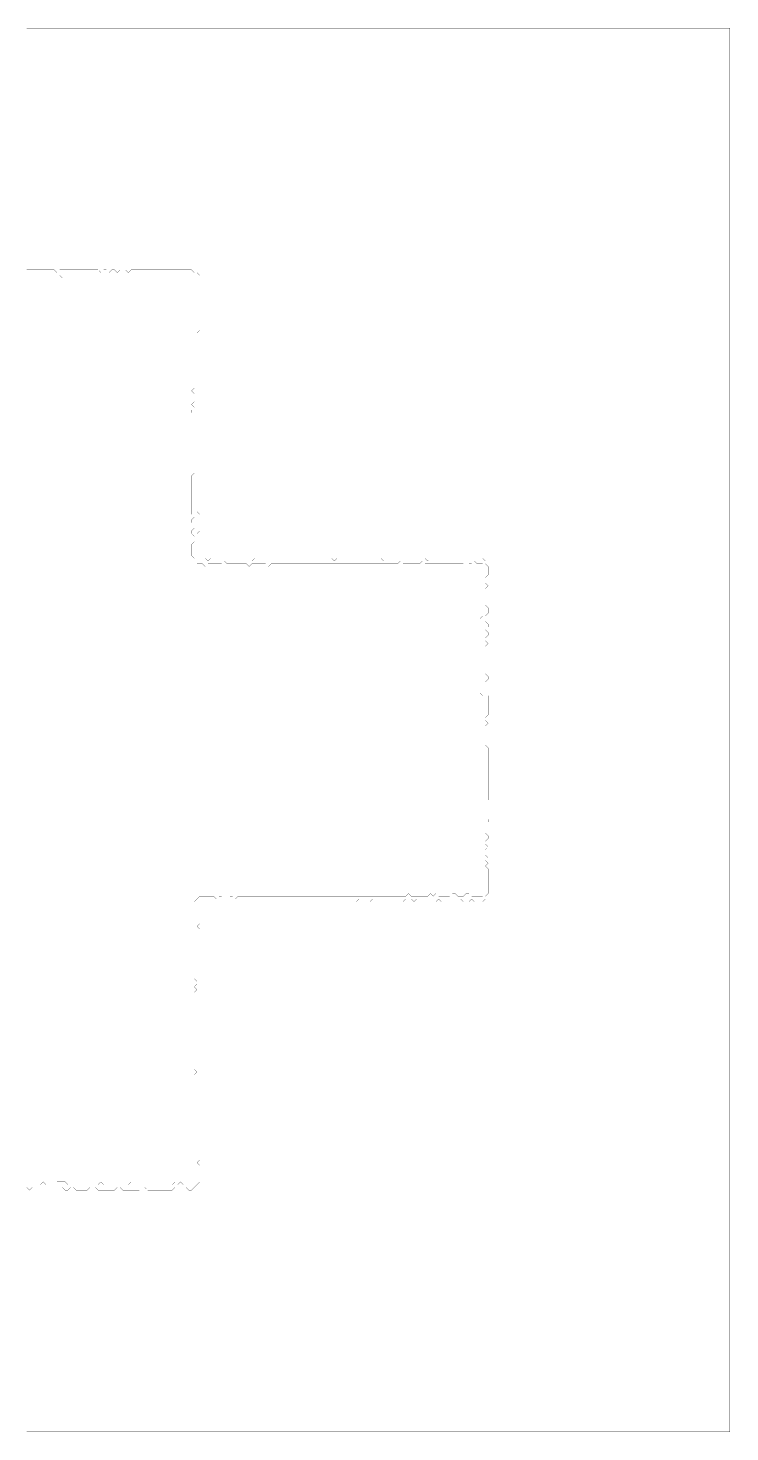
# Model space of a CAD drawing. Header units: metres. Extents: x 0 to 5113, y -5113 to 0.
# Drawn here: x 2556 to 5113, y -5113 to 0 of the extents above; entities that cross this region are included whole.
import ezdxf

# ---------------------------------------------------------------- set-up
doc = ezdxf.new("R2010")
doc.units = ezdxf.units.M
doc.layers.add('conductor', color=1, linetype='Continuous')
doc.layers.add('substrate', color=5, linetype='Continuous')

msp = doc.modelspace()

# ---------------------------------------------------------------- linework, layer by layer
at = {"layer": 'conductor', "const_width": 0.5}
msp.add_lwpolyline([(2551.5, -4212.5), (2561.5, -4212.5), (2571.5, -4212.5), (2581.5, -4212.5), (2591.5, -4212.5), (2601.5, -4212.5), (2611.5, -4202.5), (2621.5, -4212.5), (2631.5, -4212.5), (2641.5, -4212.5), (2651.6, -4212.5), (2661.6, -4202.5), (2671.6, -4202.5), (2681.6, -4202.5), (2691.6, -4202.5), (2701.6, -4212.5), (2711.6, -4212.5), (2721.6, -4212.5), (2731.6, -4212.5), (2741.6, -4212.5), (2751.6, -4212.5), (2761.6, -4212.5), (2771.6, -4212.5), (2781.6, -4212.5), (2791.6, -4212.5), (2801.6, -4212.5), (2811.6, -4212.5), (2821.7, -4202.5), (2831.7, -4212.5), (2841.7, -4212.5), (2851.7, -4212.5), (2861.7, -4212.5), (2871.7, -4212.5), (2881.7, -4212.5), (2891.7, -4212.5), (2901.7, -4212.5), (2911.7, -4212.5), (2921.7, -4212.5), (2931.7, -4202.5), (2941.7, -4212.5), (2951.7, -4212.5), (2961.7, -4212.5), (2971.7, -4212.5), (2981.7, -4212.5), (2991.8, -4212.5), (3001.8, -4212.5), (3011.8, -4212.5), (3021.8, -4212.5), (3031.8, -4212.5), (3041.8, -4212.5), (3051.8, -4212.5), (3061.8, -4212.5), (3071.8, -4212.5), (3081.8, -4212.5), (3091.8, -4202.5), (3101.8, -4212.5), (3111.8, -4202.5), (3121.8, -4212.5), (3131.8, -4212.5), (3141.8, -4212.5), (3151.8, -4212.5), (3161.9, -4202.5), (3161.9, -4192.5), (3161.9, -4182.4), (3161.9, -4172.4), (3161.9, -4162.4), (3161.9, -4152.4), (3161.9, -4142.4), (3161.9, -4132.4), (3161.9, -4122.4), (3161.9, -4112.4), (3161.9, -4102.4), (3161.9, -4092.4), (3161.9, -4082.4), (3161.9, -4072.4), (3161.9, -4062.4), (3161.9, -4052.4), (3161.9, -4042.4), (3161.9, -4032.4), (3161.9, -4022.4), (3161.9, -4012.3), (3161.9, -4002.3), (3161.9, -3992.3), (3161.9, -3982.3), (3161.9, -3972.3), (3161.9, -3962.3), (3161.9, -3952.3), (3161.9, -3942.3), (3161.9, -3932.3), (3161.9, -3922.3), (3161.9, -3912.3), (3161.9, -3902.3), (3161.9, -3892.3), (3161.9, -3882.3), (3161.9, -3872.3), (3161.9, -3862.3), (3161.9, -3852.3), (3161.9, -3842.2), (3161.9, -3832.2), (3161.9, -3822.2), (3161.9, -3812.2), (3171.9, -3802.2), (3161.9, -3792.2), (3161.9, -3782.2), (3161.9, -3772.2), (3161.9, -3762.2), (3161.9, -3752.2), (3161.9, -3742.2), (3161.9, -3732.2), (3161.9, -3722.2), (3161.9, -3712.2), (3161.9, -3702.2), (3161.9, -3692.2), (3161.9, -3682.2), (3161.9, -3672.2), (3161.9, -3662.1), (3161.9, -3652.1), (3161.9, -3642.1), (3161.9, -3632.1), (3161.9, -3622.1), (3161.9, -3612.1), (3161.9, -3602.1), (3161.9, -3592.1), (3161.9, -3582.1), (3161.9, -3572.1), (3161.9, -3562.1), (3161.9, -3552.1), (3161.9, -3542.1), (3161.9, -3532.1), (3161.9, -3522.1), (3161.9, -3512.1), (3171.9, -3502.1), (3161.9, -3492), (3171.9, -3482), (3171.9, -3472), (3161.9, -3462), (3161.9, -3452), (3161.9, -3442), (3161.9, -3432), (3161.9, -3422), (3161.9, -3412), (3161.9, -3402), (3161.9, -3392), (3161.9, -3382), (3161.9, -3372), (3161.9, -3362), (3161.9, -3352), (3161.9, -3342), (3161.9, -3332), (3161.9, -3321.9), (3161.9, -3311.9), (3161.9, -3301.9), (3161.9, -3291.9), (3161.9, -3281.9), (3161.9, -3271.9), (3161.9, -3261.9), (3161.9, -3251.9), (3161.9, -3241.9), (3161.9, -3231.9), (3161.9, -3221.9), (3161.9, -3211.9), (3161.9, -3201.9), (3171.9, -3191.9), (3161.9, -3181.9), (3171.9, -3171.9), (3181.9, -3161.9), (3191.9, -3161.9), (3201.9, -3161.9), (3211.9, -3161.9), (3221.9, -3161.9), (3231.9, -3161.9), (3241.9, -3171.9), (3251.9, -3161.9), (3261.9, -3161.9), (3271.9, -3171.9), (3281.9, -3171.9), (3291.9, -3161.9), (3301.9, -3161.9), (3311.9, -3171.9), (3321.9, -3161.9), (3332, -3161.9), (3342, -3161.9), (3352, -3161.9), (3362, -3161.9), (3372, -3161.9), (3382, -3161.9), (3392, -3161.9), (3402, -3161.9), (3412, -3161.9), (3422, -3161.9), (3432, -3161.9), (3442, -3161.9), (3452, -3161.9), (3462, -3161.9), (3472, -3161.9), (3482, -3161.9), (3492, -3161.9), (3502.1, -3161.9), (3512.1, -3161.9), (3522.1, -3161.9), (3532.1, -3161.9), (3542.1, -3161.9), (3552.1, -3161.9), (3562.1, -3161.9), (3572.1, -3161.9), (3582.1, -3161.9), (3592.1, -3161.9), (3602.1, -3161.9), (3612.1, -3161.9), (3622.1, -3161.9), (3632.1, -3161.9), (3642.1, -3161.9), (3652.1, -3161.9), (3662.1, -3161.9), (3672.2, -3161.9), (3682.2, -3161.9), (3692.2, -3161.9), (3702.2, -3161.9), (3712.2, -3161.9), (3722.2, -3161.9), (3732.2, -3161.9), (3742.2, -3161.9), (3752.2, -3161.9), (3762.2, -3161.9), (3772.2, -3161.9), (3782.2, -3161.9), (3792.2, -3161.9), (3802.2, -3161.9), (3812.2, -3161.9), (3822.2, -3161.9), (3832.2, -3161.9), (3842.2, -3161.9), (3852.3, -3161.9), (3862.3, -3161.9), (3872.3, -3161.9), (3882.3, -3161.9), (3892.3, -3161.9), (3902.3, -3161.9), (3912.3, -3161.9), (3922.3, -3161.9), (3932.3, -3161.9), (3942.3, -3151.8), (3952.3, -3161.9), (3962.3, -3161.9), (3972.3, -3161.9), (3982.3, -3161.9), (3992.3, -3161.9), (4002.3, -3161.9), (4012.3, -3161.9), (4022.4, -3151.8), (4032.4, -3161.9), (4042.4, -3151.8), (4052.4, -3161.9), (4062.4, -3161.9), (4072.4, -3161.9), (4082.4, -3161.9), (4092.4, -3161.9), (4102.4, -3151.8), (4112.4, -3151.8), (4122.4, -3161.9), (4132.4, -3161.9), (4142.4, -3161.9), (4152.4, -3151.8), (4162.4, -3151.8), (4172.4, -3161.9), (4182.4, -3161.9), (4192.5, -3161.9), (4202.5, -3161.9), (4212.5, -3161.9), (4212.5, -3151.8), (4212.5, -3141.8), (4212.5, -3131.8), (4212.5, -3121.8), (4212.5, -3111.8), (4212.5, -3101.8), (4212.5, -3091.8), (4212.5, -3081.8), (4212.5, -3071.8), (4212.5, -3061.8), (4212.5, -3051.8), (4212.5, -3041.8), (4212.5, -3031.8), (4212.5, -3021.8), (4212.5, -3011.8), (4212.5, -3001.8), (4212.5, -2991.8), (4212.5, -2981.7), (4212.5, -2971.7), (4212.5, -2961.7), (4212.5, -2951.7), (4212.5, -2941.7), (4212.5, -2931.7), (4212.5, -2921.7), (4212.5, -2911.7), (4212.5, -2901.7), (4212.5, -2891.7), (4212.5, -2881.7), (4212.5, -2871.7), (4212.5, -2861.7), (4212.5, -2851.7), (4212.5, -2841.7), (4212.5, -2831.7), (4212.5, -2821.7), (4212.5, -2811.6), (4212.5, -2801.6), (4212.5, -2791.6), (4212.5, -2781.6), (4212.5, -2771.6), (4212.5, -2761.6), (4212.5, -2751.6), (4212.5, -2741.6), (4212.5, -2731.6), (4212.5, -2721.6), (4212.5, -2711.6), (4212.5, -2701.6), (4212.5, -2691.6), (4212.5, -2681.6), (4212.5, -2671.6), (4212.5, -2661.6), (4212.5, -2651.6), (4212.5, -2641.5), (4212.5, -2631.5), (4212.5, -2621.5), (4212.5, -2611.5), (4212.5, -2601.5), (4212.5, -2591.5), (4212.5, -2581.5), (4212.5, -2571.5), (4212.5, -2561.5), (4212.5, -2551.5), (4212.5, -2541.5), (4212.5, -2531.5), (4212.5, -2521.5), (4212.5, -2511.5), (4212.5, -2501.5), (4212.5, -2491.5), (4212.5, -2481.5), (4212.5, -2471.4), (4212.5, -2461.4), (4212.5, -2451.4), (4212.5, -2441.4), (4212.5, -2431.4), (4202.5, -2421.4), (4212.5, -2411.4), (4212.5, -2401.4), (4212.5, -2391.4), (4212.5, -2381.4), (4212.5, -2371.4), (4212.5, -2361.4), (4212.5, -2351.4), (4212.5, -2341.4), (4212.5, -2331.4), (4212.5, -2321.4), (4212.5, -2311.4), (4212.5, -2301.3), (4212.5, -2291.3), (4212.5, -2281.3), (4212.5, -2271.3), (4212.5, -2261.3), (4212.5, -2251.3), (4212.5, -2241.3), (4212.5, -2231.3), (4212.5, -2221.3), (4212.5, -2211.3), (4212.5, -2201.3), (4212.5, -2191.3), (4212.5, -2181.3), (4212.5, -2171.3), (4212.5, -2161.3), (4202.5, -2151.3), (4212.5, -2141.3), (4212.5, -2131.2), (4212.5, -2121.2), (4212.5, -2111.2), (4212.5, -2101.2), (4212.5, -2091.2), (4212.5, -2081.2), (4212.5, -2071.2), (4212.5, -2061.2), (4212.5, -2051.2), (4212.5, -2041.2), (4212.5, -2031.2), (4212.5, -2021.2), (4212.5, -2011.2), (4212.5, -2001.2), (4212.5, -1991.2), (4212.5, -1981.2), (4212.5, -1971.2), (4212.5, -1961.1), (4212.5, -1951.1), (4202.5, -1951.1), (4192.5, -1951.1), (4182.4, -1941.1), (4172.4, -1951.1), (4162.4, -1951.1), (4152.4, -1941.1), (4142.4, -1951.1), (4132.4, -1951.1), (4122.4, -1951.1), (4112.4, -1951.1), (4102.4, -1951.1), (4092.4, -1951.1), (4082.4, -1951.1), (4072.4, -1951.1), (4062.4, -1951.1), (4052.4, -1951.1), (4042.4, -1951.1), (4032.4, -1951.1), (4022.4, -1951.1), (4012.3, -1951.1), (4002.3, -1951.1), (3992.3, -1941.1), (3982.3, -1951.1), (3972.3, -1951.1), (3962.3, -1951.1), (3952.3, -1951.1), (3942.3, -1951.1), (3932.3, -1951.1), (3922.3, -1951.1), (3912.3, -1941.1), (3902.3, -1951.1), (3892.3, -1951.1), (3882.3, -1951.1), (3872.3, -1951.1), (3862.3, -1951.1), (3852.3, -1951.1), (3842.2, -1951.1), (3832.2, -1951.1), (3822.2, -1951.1), (3812.2, -1951.1), (3802.2, -1951.1), (3792.2, -1951.1), (3782.2, -1951.1), (3772.2, -1951.1), (3762.2, -1951.1), (3752.2, -1951.1), (3742.2, -1951.1), (3732.2, -1951.1), (3722.2, -1951.1), (3712.2, -1951.1), (3702.2, -1951.1), (3692.2, -1951.1), (3682.2, -1951.1), (3672.2, -1951.1), (3662.1, -1951.1), (3652.1, -1951.1), (3642.1, -1951.1), (3632.1, -1951.1), (3622.1, -1951.1), (3612.1, -1951.1), (3602.1, -1951.1), (3592.1, -1951.1), (3582.1, -1951.1), (3572.1, -1951.1), (3562.1, -1951.1), (3552.1, -1951.1), (3542.1, -1951.1), (3532.1, -1951.1), (3522.1, -1951.1), (3512.1, -1951.1), (3502.1, -1951.1), (3492, -1951.1), (3482, -1951.1), (3472, -1951.1), (3462, -1951.1), (3452, -1951.1), (3442, -1951.1), (3432, -1961.1), (3422, -1951.1), (3412, -1951.1), (3402, -1951.1), (3392, -1951.1), (3382, -1951.1), (3372, -1951.1), (3362, -1961.1), (3352, -1951.1), (3342, -1951.1), (3332, -1951.1), (3321.9, -1951.1), (3311.9, -1951.1), (3301.9, -1951.1), (3291.9, -1951.1), (3281.9, -1951.1), (3271.9, -1941.1), (3261.9, -1951.1), (3251.9, -1951.1), (3241.9, -1951.1), (3231.9, -1951.1), (3221.9, -1951.1), (3211.9, -1951.1), (3201.9, -1961.1), (3191.9, -1951.1), (3181.9, -1951.1), (3171.9, -1951.1), (3161.9, -1941.1), (3161.9, -1931.1), (3151.8, -1921.1), (3151.8, -1911.1), (3151.8, -1901.1), (3151.8, -1891.1), (3151.8, -1881.1), (3161.9, -1871.1), (3161.9, -1861.1), (3161.9, -1851.1), (3151.8, -1841.1), (3151.8, -1831.1), (3161.9, -1821.1), (3161.9, -1811.1), (3151.8, -1801.1), (3151.8, -1791), (3161.9, -1781), (3151.8, -1771), (3151.8, -1761), (3151.8, -1751), (3151.8, -1741), (3151.8, -1731), (3151.8, -1721), (3151.8, -1711), (3151.8, -1701), (3151.8, -1691), (3151.8, -1681), (3151.8, -1671), (3151.8, -1661), (3151.8, -1651), (3151.8, -1641), (3151.8, -1631), (3161.9, -1620.9), (3161.9, -1610.9), (3161.9, -1600.9), (3161.9, -1590.9), (3161.9, -1580.9), (3161.9, -1570.9), (3161.9, -1560.9), (3161.9, -1550.9), (3161.9, -1540.9), (3161.9, -1530.9), (3161.9, -1520.9), (3161.9, -1510.9), (3161.9, -1500.9), (3161.9, -1490.9), (3161.9, -1480.9), (3161.9, -1470.9), (3161.9, -1460.9), (3161.9, -1450.8), (3151.8, -1440.8), (3161.9, -1430.8), (3161.9, -1420.8), (3161.9, -1410.8), (3151.8, -1400.8), (3151.8, -1390.8), (3161.9, -1380.8), (3151.8, -1370.8), (3161.9, -1360.8), (3161.9, -1350.8), (3161.9, -1340.8), (3161.9, -1330.8), (3151.8, -1320.8), (3161.9, -1310.8), (3161.9, -1300.8), (3161.9, -1290.8), (3161.9, -1280.8), (3161.9, -1270.7), (3161.9, -1260.7), (3161.9, -1250.7), (3161.9, -1240.7), (3161.9, -1230.7), (3161.9, -1220.7), (3161.9, -1210.7), (3161.9, -1200.7), (3161.9, -1190.7), (3161.9, -1180.7), (3161.9, -1170.7), (3161.9, -1160.7), (3161.9, -1150.7), (3161.9, -1140.7), (3161.9, -1130.7), (3161.9, -1120.7), (3161.9, -1110.7), (3161.9, -1100.6), (3161.9, -1090.6), (3161.9, -1080.6), (3161.9, -1070.6), (3161.9, -1060.6), (3161.9, -1050.6), (3161.9, -1040.6), (3161.9, -1030.6), (3161.9, -1020.6), (3161.9, -1010.6), (3161.9, -1000.6), (3161.9, -990.6), (3161.9, -980.6), (3161.9, -970.6), (3161.9, -960.6), (3161.9, -950.6), (3161.9, -940.6), (3161.9, -930.5), (3161.9, -920.5), (3161.9, -910.5), (3161.9, -900.5), (3151.8, -900.5), (3141.8, -900.5), (3131.8, -900.5), (3121.8, -900.5), (3111.8, -900.5), (3101.8, -900.5), (3091.8, -900.5), (3081.8, -900.5), (3071.8, -900.5), (3061.8, -900.5), (3051.8, -900.5), (3041.8, -900.5), (3031.8, -900.5), (3021.8, -900.5), (3011.8, -900.5), (3001.8, -900.5), (2991.8, -900.5), (2981.7, -900.5), (2971.7, -900.5), (2961.7, -900.5), (2951.7, -900.5), (2941.7, -900.5), (2931.7, -900.5), (2921.7, -900.5), (2911.7, -900.5), (2901.7, -900.5), (2891.7, -900.5), (2881.7, -900.5), (2871.7, -900.5), (2861.7, -900.5), (2851.7, -900.5), (2841.7, -900.5), (2831.7, -900.5), (2821.7, -900.5), (2811.6, -900.5), (2801.6, -900.5), (2791.6, -900.5), (2781.6, -900.5), (2771.6, -900.5), (2761.6, -900.5), (2751.6, -900.5), (2741.6, -900.5), (2731.6, -900.5), (2721.6, -900.5), (2711.6, -900.5), (2701.6, -900.5), (2691.6, -900.5), (2681.6, -910.5), (2671.6, -900.5), (2661.6, -900.5), (2651.6, -900.5), (2641.5, -900.5), (2631.5, -900.5), (2621.5, -900.5), (2611.5, -900.5), (2601.5, -900.5), (2591.5, -900.5), (2581.5, -900.5), (2571.5, -900.5), (2561.5, -900.5), (2551.5, -900.5)], dxfattribs=at)
at = {"layer": 'substrate', "const_width": 0.5}
for points in [[(2551.5, -5113), (2561.5, -5113), (2571.5, -5113), (2581.5, -5113), (2591.5, -5113), (2601.5, -5113), (2611.5, -5113), (2621.5, -5113), (2631.5, -5113), (2641.5, -5113), (2651.6, -5113), (2661.6, -5113), (2671.6, -5113), (2681.6, -5113), (2691.6, -5113), (2701.6, -5113), (2711.6, -5113), (2721.6, -5113), (2731.6, -5113), (2741.6, -5113), (2751.6, -5113), (2761.6, -5113), (2771.6, -5113), (2781.6, -5113), (2791.6, -5113), (2801.6, -5113), (2811.6, -5113), (2821.7, -5113), (2831.7, -5113), (2841.7, -5113), (2851.7, -5113), (2861.7, -5113), (2871.7, -5113), (2881.7, -5113), (2891.7, -5113), (2901.7, -5113), (2911.7, -5113), (2921.7, -5113), (2931.7, -5113), (2941.7, -5113), (2951.7, -5113), (2961.7, -5113), (2971.7, -5113), (2981.7, -5113), (2991.8, -5113), (3001.8, -5113), (3011.8, -5113), (3021.8, -5113), (3031.8, -5113), (3041.8, -5113), (3051.8, -5113), (3061.8, -5113), (3071.8, -5113), (3081.8, -5113), (3091.8, -5113), (3101.8, -5113), (3111.8, -5113), (3121.8, -5113), (3131.8, -5113), (3141.8, -5113), (3151.8, -5113), (3161.9, -5113), (3171.9, -5113), (3181.9, -5113), (3191.9, -5113), (3201.9, -5113), (3211.9, -5113), (3221.9, -5113), (3231.9, -5113), (3241.9, -5113), (3251.9, -5113), (3261.9, -5113), (3271.9, -5113), (3281.9, -5113), (3291.9, -5113), (3301.9, -5113), (3311.9, -5113), (3321.9, -5113), (3332, -5113), (3342, -5113), (3352, -5113), (3362, -5113), (3372, -5113), (3382, -5113), (3392, -5113), (3402, -5113), (3412, -5113), (3422, -5113), (3432, -5113), (3442, -5113), (3452, -5113), (3462, -5113), (3472, -5113), (3482, -5113), (3492, -5113), (3502.1, -5113), (3512.1, -5113), (3522.1, -5113), (3532.1, -5113), (3542.1, -5113), (3552.1, -5113), (3562.1, -5113), (3572.1, -5113), (3582.1, -5113), (3592.1, -5113), (3602.1, -5113), (3612.1, -5113), (3622.1, -5113), (3632.1, -5113), (3642.1, -5113), (3652.1, -5113), (3662.1, -5113), (3672.2, -5113), (3682.2, -5113), (3692.2, -5113), (3702.2, -5113), (3712.2, -5113), (3722.2, -5113), (3732.2, -5113), (3742.2, -5113), (3752.2, -5113), (3762.2, -5113), (3772.2, -5113), (3782.2, -5113), (3792.2, -5113), (3802.2, -5113), (3812.2, -5113), (3822.2, -5113), (3832.2, -5113), (3842.2, -5113), (3852.3, -5113), (3862.3, -5113), (3872.3, -5113), (3882.3, -5113), (3892.3, -5113), (3902.3, -5113), (3912.3, -5113), (3922.3, -5113), (3932.3, -5113), (3942.3, -5113), (3952.3, -5113), (3962.3, -5113), (3972.3, -5113), (3982.3, -5113), (3992.3, -5113), (4002.3, -5113), (4012.3, -5113), (4022.4, -5113), (4032.4, -5113), (4042.4, -5113), (4052.4, -5113), (4062.4, -5113), (4072.4, -5113), (4082.4, -5113), (4092.4, -5113), (4102.4, -5113), (4112.4, -5113), (4122.4, -5113), (4132.4, -5113), (4142.4, -5113), (4152.4, -5113), (4162.4, -5113), (4172.4, -5113), (4182.4, -5113), (4192.5, -5113), (4202.5, -5113), (4212.5, -5113), (4222.5, -5113), (4232.5, -5113), (4242.5, -5113), (4252.5, -5113), (4262.5, -5113), (4272.5, -5113), (4282.5, -5113), (4292.5, -5113), (4302.5, -5113), (4312.5, -5113), (4322.5, -5113), (4332.5, -5113), (4342.5, -5113), (4352.5, -5113), (4362.6, -5113), (4372.6, -5113), (4382.6, -5113), (4392.6, -5113), (4402.6, -5113), (4412.6, -5113), (4422.6, -5113), (4432.6, -5113), (4442.6, -5113), (4452.6, -5113), (4462.6, -5113), (4472.6, -5113), (4482.6, -5113), (4492.6, -5113), (4502.6, -5113), (4512.6, -5113), (4522.6, -5113), (4532.7, -5113), (4542.7, -5113), (4552.7, -5113), (4562.7, -5113), (4572.7, -5113), (4582.7, -5113), (4592.7, -5113), (4602.7, -5113), (4612.7, -5113), (4622.7, -5113), (4632.7, -5113), (4642.7, -5113), (4652.7, -5113), (4662.7, -5113), (4672.7, -5113), (4682.7, -5113), (4692.7, -5113), (4702.8, -5113), (4712.8, -5113), (4722.8, -5113), (4732.8, -5113), (4742.8, -5113), (4752.8, -5113), (4762.8, -5113), (4772.8, -5113), (4782.8, -5113), (4792.8, -5113), (4802.8, -5113), (4812.8, -5113), (4822.8, -5113), (4832.8, -5113), (4842.8, -5113), (4852.8, -5113), (4862.8, -5113), (4872.9, -5113), (4882.9, -5113), (4892.9, -5113), (4902.9, -5113), (4912.9, -5113), (4922.9, -5113), (4932.9, -5113), (4942.9, -5113), (4952.9, -5113), (4962.9, -5113), (4972.9, -5113), (4982.9, -5113), (4992.9, -5113), (5002.9, -5113), (5012.9, -5113), (5022.9, -5113), (5032.9, -5113), (5043, -5113), (5053, -5113), (5063, -5113), (5073, -5113), (5083, -5113), (5093, -5113), (5103, -5113), (5113, -5113), (5113, -5103), (5113, -5093), (5113, -5083), (5113, -5073), (5113, -5063), (5113, -5053), (5113, -5043), (5113, -5032.9), (5113, -5022.9), (5113, -5012.9), (5113, -5002.9), (5113, -4992.9), (5113, -4982.9), (5113, -4972.9), (5113, -4962.9), (5113, -4952.9), (5113, -4942.9), (5113, -4932.9), (5113, -4922.9), (5113, -4912.9), (5113, -4902.9), (5113, -4892.9), (5113, -4882.9), (5113, -4872.9), (5113, -4862.8), (5113, -4852.8), (5113, -4842.8), (5113, -4832.8), (5113, -4822.8), (5113, -4812.8), (5113, -4802.8), (5113, -4792.8), (5113, -4782.8), (5113, -4772.8), (5113, -4762.8), (5113, -4752.8), (5113, -4742.8), (5113, -4732.8), (5113, -4722.8), (5113, -4712.8), (5113, -4702.8), (5113, -4692.7), (5113, -4682.7), (5113, -4672.7), (5113, -4662.7), (5113, -4652.7), (5113, -4642.7), (5113, -4632.7), (5113, -4622.7), (5113, -4612.7), (5113, -4602.7), (5113, -4592.7), (5113, -4582.7), (5113, -4572.7), (5113, -4562.7), (5113, -4552.7), (5113, -4542.7), (5113, -4532.7), (5113, -4522.6), (5113, -4512.6), (5113, -4502.6), (5113, -4492.6), (5113, -4482.6), (5113, -4472.6), (5113, -4462.6), (5113, -4452.6), (5113, -4442.6), (5113, -4432.6), (5113, -4422.6), (5113, -4412.6), (5113, -4402.6), (5113, -4392.6), (5113, -4382.6), (5113, -4372.6), (5113, -4362.6), (5113, -4352.5), (5113, -4342.5), (5113, -4332.5), (5113, -4322.5), (5113, -4312.5), (5113, -4302.5), (5113, -4292.5), (5113, -4282.5), (5113, -4272.5), (5113, -4262.5), (5113, -4252.5), (5113, -4242.5), (5113, -4232.5), (5113, -4222.5), (5113, -4212.5), (5113, -4202.5), (5113, -4192.5), (5113, -4182.4), (5113, -4172.4), (5113, -4162.4), (5113, -4152.4), (5113, -4142.4), (5113, -4132.4), (5113, -4122.4), (5113, -4112.4), (5113, -4102.4), (5113, -4092.4), (5113, -4082.4), (5113, -4072.4), (5113, -4062.4), (5113, -4052.4), (5113, -4042.4), (5113, -4032.4), (5113, -4022.4), (5113, -4012.3), (5113, -4002.3), (5113, -3992.3), (5113, -3982.3), (5113, -3972.3), (5113, -3962.3), (5113, -3952.3), (5113, -3942.3), (5113, -3932.3), (5113, -3922.3), (5113, -3912.3), (5113, -3902.3), (5113, -3892.3), (5113, -3882.3), (5113, -3872.3), (5113, -3862.3), (5113, -3852.3), (5113, -3842.2), (5113, -3832.2), (5113, -3822.2), (5113, -3812.2), (5113, -3802.2), (5113, -3792.2), (5113, -3782.2), (5113, -3772.2), (5113, -3762.2), (5113, -3752.2), (5113, -3742.2), (5113, -3732.2), (5113, -3722.2), (5113, -3712.2), (5113, -3702.2), (5113, -3692.2), (5113, -3682.2), (5113, -3672.2), (5113, -3662.1), (5113, -3652.1), (5113, -3642.1), (5113, -3632.1), (5113, -3622.1), (5113, -3612.1), (5113, -3602.1), (5113, -3592.1), (5113, -3582.1), (5113, -3572.1), (5113, -3562.1), (5113, -3552.1), (5113, -3542.1), (5113, -3532.1), (5113, -3522.1), (5113, -3512.1), (5113, -3502.1), (5113, -3492), (5113, -3482), (5113, -3472), (5113, -3462), (5113, -3452), (5113, -3442), (5113, -3432), (5113, -3422), (5113, -3412), (5113, -3402), (5113, -3392), (5113, -3382), (5113, -3372), (5113, -3362), (5113, -3352), (5113, -3342), (5113, -3332), (5113, -3321.9), (5113, -3311.9), (5113, -3301.9), (5113, -3291.9), (5113, -3281.9), (5113, -3271.9), (5113, -3261.9), (5113, -3251.9), (5113, -3241.9), (5113, -3231.9), (5113, -3221.9), (5113, -3211.9), (5113, -3201.9), (5113, -3191.9), (5113, -3181.9), (5113, -3171.9), (5113, -3161.9), (5113, -3151.8), (5113, -3141.8), (5113, -3131.8), (5113, -3121.8), (5113, -3111.8), (5113, -3101.8), (5113, -3091.8), (5113, -3081.8), (5113, -3071.8), (5113, -3061.8), (5113, -3051.8), (5113, -3041.8), (5113, -3031.8), (5113, -3021.8), (5113, -3011.8), (5113, -3001.8), (5113, -2991.8), (5113, -2981.7), (5113, -2971.7), (5113, -2961.7), (5113, -2951.7), (5113, -2941.7), (5113, -2931.7), (5113, -2921.7), (5113, -2911.7), (5113, -2901.7), (5113, -2891.7), (5113, -2881.7), (5113, -2871.7), (5113, -2861.7), (5113, -2851.7), (5113, -2841.7), (5113, -2831.7), (5113, -2821.7), (5113, -2811.6), (5113, -2801.6), (5113, -2791.6), (5113, -2781.6), (5113, -2771.6), (5113, -2761.6), (5113, -2751.6), (5113, -2741.6), (5113, -2731.6), (5113, -2721.6), (5113, -2711.6), (5113, -2701.6), (5113, -2691.6), (5113, -2681.6), (5113, -2671.6), (5113, -2661.6), (5113, -2651.6), (5113, -2641.5), (5113, -2631.5), (5113, -2621.5), (5113, -2611.5), (5113, -2601.5), (5113, -2591.5), (5113, -2581.5), (5113, -2571.5), (5113, -2561.5), (5113, -2551.5), (5113, -2541.5), (5113, -2531.5), (5113, -2521.5), (5113, -2511.5), (5113, -2501.5), (5113, -2491.5), (5113, -2481.5), (5113, -2471.4), (5113, -2461.4), (5113, -2451.4), (5113, -2441.4), (5113, -2431.4), (5113, -2421.4), (5113, -2411.4), (5113, -2401.4), (5113, -2391.4), (5113, -2381.4), (5113, -2371.4), (5113, -2361.4), (5113, -2351.4), (5113, -2341.4), (5113, -2331.4), (5113, -2321.4), (5113, -2311.4), (5113, -2301.3), (5113, -2291.3), (5113, -2281.3), (5113, -2271.3), (5113, -2261.3), (5113, -2251.3), (5113, -2241.3), (5113, -2231.3), (5113, -2221.3), (5113, -2211.3), (5113, -2201.3), (5113, -2191.3), (5113, -2181.3), (5113, -2171.3), (5113, -2161.3), (5113, -2151.3), (5113, -2141.3), (5113, -2131.2), (5113, -2121.2), (5113, -2111.2), (5113, -2101.2), (5113, -2091.2), (5113, -2081.2), (5113, -2071.2), (5113, -2061.2), (5113, -2051.2), (5113, -2041.2), (5113, -2031.2), (5113, -2021.2), (5113, -2011.2), (5113, -2001.2), (5113, -1991.2), (5113, -1981.2), (5113, -1971.2), (5113, -1961.1), (5113, -1951.1), (5113, -1941.1), (5113, -1931.1), (5113, -1921.1), (5113, -1911.1), (5113, -1901.1), (5113, -1891.1), (5113, -1881.1), (5113, -1871.1), (5113, -1861.1), (5113, -1851.1), (5113, -1841.1), (5113, -1831.1), (5113, -1821.1), (5113, -1811.1), (5113, -1801.1), (5113, -1791), (5113, -1781), (5113, -1771), (5113, -1761), (5113, -1751), (5113, -1741), (5113, -1731), (5113, -1721), (5113, -1711), (5113, -1701), (5113, -1691), (5113, -1681), (5113, -1671), (5113, -1661), (5113, -1651), (5113, -1641), (5113, -1631), (5113, -1620.9), (5113, -1610.9), (5113, -1600.9), (5113, -1590.9), (5113, -1580.9), (5113, -1570.9), (5113, -1560.9), (5113, -1550.9), (5113, -1540.9), (5113, -1530.9), (5113, -1520.9), (5113, -1510.9), (5113, -1500.9), (5113, -1490.9), (5113, -1480.9), (5113, -1470.9), (5113, -1460.9), (5113, -1450.8), (5113, -1440.8), (5113, -1430.8), (5113, -1420.8), (5113, -1410.8), (5113, -1400.8), (5113, -1390.8), (5113, -1380.8), (5113, -1370.8), (5113, -1360.8), (5113, -1350.8), (5113, -1340.8), (5113, -1330.8), (5113, -1320.8), (5113, -1310.8), (5113, -1300.8), (5113, -1290.8), (5113, -1280.8), (5113, -1270.7), (5113, -1260.7), (5113, -1250.7), (5113, -1240.7), (5113, -1230.7), (5113, -1220.7), (5113, -1210.7), (5113, -1200.7), (5113, -1190.7), (5113, -1180.7), (5113, -1170.7), (5113, -1160.7), (5113, -1150.7), (5113, -1140.7), (5113, -1130.7), (5113, -1120.7), (5113, -1110.7), (5113, -1100.6), (5113, -1090.6), (5113, -1080.6), (5113, -1070.6), (5113, -1060.6), (5113, -1050.6), (5113, -1040.6), (5113, -1030.6), (5113, -1020.6), (5113, -1010.6), (5113, -1000.6), (5113, -990.6), (5113, -980.6), (5113, -970.6), (5113, -960.6), (5113, -950.6), (5113, -940.6), (5113, -930.5), (5113, -920.5), (5113, -910.5), (5113, -900.5), (5113, -890.5), (5113, -880.5), (5113, -870.5), (5113, -860.5), (5113, -850.5), (5113, -840.5), (5113, -830.5), (5113, -820.5), (5113, -810.5), (5113, -800.5), (5113, -790.5), (5113, -780.5), (5113, -770.5), (5113, -760.4), (5113, -750.4), (5113, -740.4), (5113, -730.4), (5113, -720.4), (5113, -710.4), (5113, -700.4), (5113, -690.4), (5113, -680.4), (5113, -670.4), (5113, -660.4), (5113, -650.4), (5113, -640.4), (5113, -630.4), (5113, -620.4), (5113, -610.4), (5113, -600.4), (5113, -590.3), (5113, -580.3), (5113, -570.3), (5113, -560.3), (5113, -550.3), (5113, -540.3), (5113, -530.3), (5113, -520.3), (5113, -510.3), (5113, -500.3), (5113, -490.3), (5113, -480.3), (5113, -470.3), (5113, -460.3), (5113, -450.3), (5113, -440.3), (5113, -430.3), (5113, -420.2), (5113, -410.2), (5113, -400.2), (5113, -390.2), (5113, -380.2), (5113, -370.2), (5113, -360.2), (5113, -350.2), (5113, -340.2), (5113, -330.2), (5113, -320.2), (5113, -310.2), (5113, -300.2), (5113, -290.2), (5113, -280.2), (5113, -270.2), (5113, -260.2), (5113, -250.1), (5113, -240.1), (5113, -230.1), (5113, -220.1), (5113, -210.1), (5113, -200.1), (5113, -190.1), (5113, -180.1), (5113, -170.1), (5113, -160.1), (5113, -150.1), (5113, -140.1), (5113, -130.1), (5113, -120.1), (5113, -110.1), (5113, -100.1), (5113, -90.1), (5113, -80), (5113, -70), (5113, -60), (5113, -50), (5113, -40), (5113, -30), (5113, -20), (5113, -10), (5113, 0), (5103, 0), (5093, 0), (5083, 0), (5073, 0), (5063, 0), (5053, 0), (5043, 0), (5032.9, 0), (5022.9, 0), (5012.9, 0), (5002.9, 0), (4992.9, 0), (4982.9, 0), (4972.9, 0), (4962.9, 0), (4952.9, 0), (4942.9, 0), (4932.9, 0), (4922.9, 0), (4912.9, 0), (4902.9, 0), (4892.9, 0), (4882.9, 0), (4872.9, 0), (4862.8, 0), (4852.8, 0), (4842.8, 0), (4832.8, 0), (4822.8, 0), (4812.8, 0), (4802.8, 0), (4792.8, 0), (4782.8, 0), (4772.8, 0), (4762.8, 0), (4752.8, 0), (4742.8, 0), (4732.8, 0), (4722.8, 0), (4712.8, 0), (4702.8, 0), (4692.7, 0), (4682.7, 0), (4672.7, 0), (4662.7, 0), (4652.7, 0), (4642.7, 0), (4632.7, 0), (4622.7, 0), (4612.7, 0), (4602.7, 0), (4592.7, 0), (4582.7, 0), (4572.7, 0), (4562.7, 0), (4552.7, 0), (4542.7, 0), (4532.7, 0), (4522.6, 0), (4512.6, 0), (4502.6, 0), (4492.6, 0), (4482.6, 0), (4472.6, 0), (4462.6, 0), (4452.6, 0), (4442.6, 0), (4432.6, 0), (4422.6, 0), (4412.6, 0), (4402.6, 0), (4392.6, 0), (4382.6, 0), (4372.6, 0), (4362.6, 0), (4352.5, 0), (4342.5, 0), (4332.5, 0), (4322.5, 0), (4312.5, 0), (4302.5, 0), (4292.5, 0), (4282.5, 0), (4272.5, 0), (4262.5, 0), (4252.5, 0), (4242.5, 0), (4232.5, 0), (4222.5, 0), (4212.5, 0), (4202.5, 0), (4192.5, 0), (4182.4, 0), (4172.4, 0), (4162.4, 0), (4152.4, 0), (4142.4, 0), (4132.4, 0), (4122.4, 0), (4112.4, 0), (4102.4, 0), (4092.4, 0), (4082.4, 0), (4072.4, 0), (4062.4, 0), (4052.4, 0), (4042.4, 0), (4032.4, 0), (4022.4, 0), (4012.3, 0), (4002.3, 0), (3992.3, 0), (3982.3, 0), (3972.3, 0), (3962.3, 0), (3952.3, 0), (3942.3, 0), (3932.3, 0), (3922.3, 0), (3912.3, 0), (3902.3, 0), (3892.3, 0), (3882.3, 0), (3872.3, 0), (3862.3, 0), (3852.3, 0), (3842.2, 0), (3832.2, 0), (3822.2, 0), (3812.2, 0), (3802.2, 0), (3792.2, 0), (3782.2, 0), (3772.2, 0), (3762.2, 0), (3752.2, 0), (3742.2, 0), (3732.2, 0), (3722.2, 0), (3712.2, 0), (3702.2, 0), (3692.2, 0), (3682.2, 0), (3672.2, 0), (3662.1, 0), (3652.1, 0), (3642.1, 0), (3632.1, 0), (3622.1, 0), (3612.1, 0), (3602.1, 0), (3592.1, 0), (3582.1, 0), (3572.1, 0), (3562.1, 0), (3552.1, 0), (3542.1, 0), (3532.1, 0), (3522.1, 0), (3512.1, 0), (3502.1, 0), (3492, 0), (3482, 0), (3472, 0), (3462, 0), (3452, 0), (3442, 0), (3432, 0), (3422, 0), (3412, 0), (3402, 0), (3392, 0), (3382, 0), (3372, 0), (3362, 0), (3352, 0), (3342, 0), (3332, 0), (3321.9, 0), (3311.9, 0), (3301.9, 0), (3291.9, 0), (3281.9, 0), (3271.9, 0), (3261.9, 0), (3251.9, 0), (3241.9, 0), (3231.9, 0), (3221.9, 0), (3211.9, 0), (3201.9, 0), (3191.9, 0), (3181.9, 0), (3171.9, 0), (3161.9, 0), (3151.8, 0), (3141.8, 0), (3131.8, 0), (3121.8, 0), (3111.8, 0), (3101.8, 0), (3091.8, 0), (3081.8, 0), (3071.8, 0), (3061.8, 0), (3051.8, 0), (3041.8, 0), (3031.8, 0), (3021.8, 0), (3011.8, 0), (3001.8, 0), (2991.8, 0), (2981.7, 0), (2971.7, 0), (2961.7, 0), (2951.7, 0), (2941.7, 0), (2931.7, 0), (2921.7, 0), (2911.7, 0), (2901.7, 0), (2891.7, 0), (2881.7, 0), (2871.7, 0), (2861.7, 0), (2851.7, 0), (2841.7, 0), (2831.7, 0), (2821.7, 0), (2811.6, 0), (2801.6, 0), (2791.6, 0), (2781.6, 0), (2771.6, 0), (2761.6, 0), (2751.6, 0), (2741.6, 0), (2731.6, 0), (2721.6, 0), (2711.6, 0), (2701.6, 0), (2691.6, 0), (2681.6, 0), (2671.6, 0), (2661.6, 0), (2651.6, 0), (2641.5, 0), (2631.5, 0), (2621.5, 0), (2611.5, 0), (2601.5, 0), (2591.5, 0), (2581.5, 0), (2571.5, 0), (2561.5, 0), (2551.5, 0)], [(2551.5, -880.5), (2561.5, -880.5), (2571.5, -880.5), (2581.5, -880.5), (2591.5, -880.5), (2601.5, -880.5), (2611.5, -880.5), (2621.5, -880.5), (2631.5, -880.5), (2641.5, -880.5), (2651.6, -880.5), (2661.6, -890.5), (2671.6, -880.5), (2681.6, -880.5), (2691.6, -880.5), (2701.6, -880.5), (2711.6, -880.5), (2721.6, -880.5), (2731.6, -880.5), (2741.6, -880.5), (2751.6, -880.5), (2761.6, -880.5), (2771.6, -880.5), (2781.6, -880.5), (2791.6, -880.5), (2801.6, -880.5), (2811.6, -880.5), (2821.7, -890.5), (2831.7, -880.5), (2841.7, -880.5), (2851.7, -890.5), (2861.7, -880.5), (2871.7, -880.5), (2881.7, -890.5), (2891.7, -880.5), (2901.7, -890.5), (2911.7, -880.5), (2921.7, -890.5), (2931.7, -880.5), (2941.7, -880.5), (2951.7, -880.5), (2961.7, -880.5), (2971.7, -880.5), (2981.7, -880.5), (2991.8, -880.5), (3001.8, -880.5), (3011.8, -880.5), (3021.8, -880.5), (3031.8, -880.5), (3041.8, -880.5), (3051.8, -880.5), (3061.8, -880.5), (3071.8, -880.5), (3081.8, -880.5), (3091.8, -880.5), (3101.8, -880.5), (3111.8, -880.5), (3121.8, -880.5), (3131.8, -880.5), (3141.8, -880.5), (3151.8, -880.5), (3161.9, -890.5), (3171.9, -890.5), (3181.9, -900.5), (3181.9, -910.5), (3181.9, -920.5), (3181.9, -930.5), (3181.9, -940.6), (3181.9, -950.6), (3181.9, -960.6), (3181.9, -970.6), (3181.9, -980.6), (3181.9, -990.6), (3181.9, -1000.6), (3181.9, -1010.6), (3181.9, -1020.6), (3181.9, -1030.6), (3181.9, -1040.6), (3181.9, -1050.6), (3181.9, -1060.6), (3181.9, -1070.6), (3171.9, -1080.6), (3171.9, -1090.6), (3181.9, -1100.6), (3171.9, -1110.7), (3171.9, -1120.7), (3171.9, -1130.7), (3171.9, -1140.7), (3171.9, -1150.7), (3171.9, -1160.7), (3171.9, -1170.7), (3171.9, -1180.7), (3171.9, -1190.7), (3171.9, -1200.7), (3171.9, -1210.7), (3171.9, -1220.7), (3171.9, -1230.7), (3171.9, -1240.7), (3171.9, -1250.7), (3171.9, -1260.7), (3171.9, -1270.7), (3171.9, -1280.8), (3171.9, -1290.8), (3171.9, -1300.8), (3171.9, -1310.8), (3171.9, -1320.8), (3171.9, -1330.8), (3171.9, -1340.8), (3171.9, -1350.8), (3171.9, -1360.8), (3171.9, -1370.8), (3171.9, -1380.8), (3171.9, -1390.8), (3171.9, -1400.8), (3171.9, -1410.8), (3171.9, -1420.8), (3171.9, -1430.8), (3171.9, -1440.8), (3171.9, -1450.8), (3171.9, -1460.9), (3171.9, -1470.9), (3171.9, -1480.9), (3171.9, -1490.9), (3171.9, -1500.9), (3171.9, -1510.9), (3171.9, -1520.9), (3171.9, -1530.9), (3171.9, -1540.9), (3171.9, -1550.9), (3171.9, -1560.9), (3171.9, -1570.9), (3171.9, -1580.9), (3171.9, -1590.9), (3171.9, -1600.9), (3171.9, -1610.9), (3171.9, -1620.9), (3171.9, -1631), (3171.9, -1641), (3171.9, -1651), (3171.9, -1661), (3171.9, -1671), (3171.9, -1681), (3171.9, -1691), (3171.9, -1701), (3171.9, -1711), (3171.9, -1721), (3171.9, -1731), (3171.9, -1741), (3171.9, -1751), (3171.9, -1761), (3181.9, -1771), (3171.9, -1781), (3171.9, -1791), (3171.9, -1801.1), (3171.9, -1811.1), (3171.9, -1821.1), (3181.9, -1831.1), (3171.9, -1841.1), (3171.9, -1851.1), (3171.9, -1861.1), (3171.9, -1871.1), (3171.9, -1881.1), (3171.9, -1891.1), (3171.9, -1901.1), (3171.9, -1911.1), (3171.9, -1921.1), (3171.9, -1931.1), (3181.9, -1931.1), (3191.9, -1941.1), (3201.9, -1931.1), (3211.9, -1941.1), (3221.9, -1931.1), (3231.9, -1931.1), (3241.9, -1931.1), (3251.9, -1931.1), (3261.9, -1931.1), (3271.9, -1931.1), (3281.9, -1931.1), (3291.9, -1931.1), (3301.9, -1931.1), (3311.9, -1931.1), (3321.9, -1931.1), (3332, -1931.1), (3342, -1931.1), (3352, -1931.1), (3362, -1931.1), (3372, -1941.1), (3382, -1931.1), (3392, -1931.1), (3402, -1931.1), (3412, -1931.1), (3422, -1931.1), (3432, -1931.1), (3442, -1931.1), (3452, -1931.1), (3462, -1931.1), (3472, -1931.1), (3482, -1931.1), (3492, -1931.1), (3502.1, -1931.1), (3512.1, -1931.1), (3522.1, -1931.1), (3532.1, -1931.1), (3542.1, -1931.1), (3552.1, -1931.1), (3562.1, -1931.1), (3572.1, -1931.1), (3582.1, -1931.1), (3592.1, -1931.1), (3602.1, -1931.1), (3612.1, -1941.1), (3622.1, -1931.1), (3632.1, -1931.1), (3642.1, -1931.1), (3652.1, -1931.1), (3662.1, -1931.1), (3672.2, -1941.1), (3682.2, -1931.1), (3692.2, -1941.1), (3702.2, -1931.1), (3712.2, -1931.1), (3722.2, -1931.1), (3732.2, -1931.1), (3742.2, -1931.1), (3752.2, -1931.1), (3762.2, -1931.1), (3772.2, -1931.1), (3782.2, -1931.1), (3792.2, -1931.1), (3802.2, -1931.1), (3812.2, -1931.1), (3822.2, -1931.1), (3832.2, -1931.1), (3842.2, -1931.1), (3852.3, -1941.1), (3862.3, -1931.1), (3872.3, -1931.1), (3882.3, -1931.1), (3892.3, -1931.1), (3902.3, -1931.1), (3912.3, -1931.1), (3922.3, -1931.1), (3932.3, -1931.1), (3942.3, -1931.1), (3952.3, -1931.1), (3962.3, -1931.1), (3972.3, -1931.1), (3982.3, -1931.1), (3992.3, -1931.1), (4002.3, -1931.1), (4012.3, -1941.1), (4022.4, -1931.1), (4032.4, -1931.1), (4042.4, -1931.1), (4052.4, -1931.1), (4062.4, -1931.1), (4072.4, -1931.1), (4082.4, -1931.1), (4092.4, -1931.1), (4102.4, -1931.1), (4112.4, -1931.1), (4122.4, -1931.1), (4132.4, -1931.1), (4142.4, -1931.1), (4152.4, -1931.1), (4162.4, -1931.1), (4172.4, -1931.1), (4182.4, -1931.1), (4192.5, -1931.1), (4202.5, -1931.1), (4212.5, -1931.1), (4222.5, -1941.1), (4222.5, -1951.1), (4232.5, -1961.1), (4232.5, -1971.2), (4232.5, -1981.2), (4232.5, -1991.2), (4222.5, -2001.2), (4232.5, -2011.2), (4222.5, -2021.2), (4232.5, -2031.2), (4222.5, -2041.2), (4222.5, -2051.2), (4222.5, -2061.2), (4222.5, -2071.2), (4222.5, -2081.2), (4222.5, -2091.2), (4222.5, -2101.2), (4232.5, -2111.2), (4232.5, -2121.2), (4232.5, -2131.2), (4222.5, -2141.3), (4222.5, -2151.3), (4222.5, -2161.3), (4232.5, -2171.3), (4232.5, -2181.3), (4222.5, -2191.3), (4232.5, -2201.3), (4232.5, -2211.3), (4222.5, -2221.3), (4222.5, -2231.3), (4232.5, -2241.3), (4222.5, -2251.3), (4222.5, -2261.3), (4222.5, -2271.3), (4222.5, -2281.3), (4222.5, -2291.3), (4222.5, -2301.3), (4222.5, -2311.4), (4222.5, -2321.4), (4222.5, -2331.4), (4222.5, -2341.4), (4222.5, -2351.4), (4232.5, -2361.4), (4232.5, -2371.4), (4222.5, -2381.4), (4222.5, -2391.4), (4222.5, -2401.4), (4222.5, -2411.4), (4222.5, -2421.4), (4232.5, -2431.4), (4232.5, -2441.4), (4232.5, -2451.4), (4232.5, -2461.4), (4232.5, -2471.4), (4232.5, -2481.5), (4232.5, -2491.5), (4232.5, -2501.5), (4222.5, -2511.5), (4222.5, -2521.5), (4232.5, -2531.5), (4222.5, -2541.5), (4222.5, -2551.5), (4232.5, -2561.5), (4222.5, -2571.5), (4222.5, -2581.5), (4222.5, -2591.5), (4222.5, -2601.5), (4222.5, -2611.5), (4232.5, -2621.5), (4232.5, -2631.5), (4232.5, -2641.5), (4232.5, -2651.6), (4232.5, -2661.6), (4232.5, -2671.6), (4232.5, -2681.6), (4232.5, -2691.6), (4232.5, -2701.6), (4232.5, -2711.6), (4232.5, -2721.6), (4232.5, -2731.6), (4232.5, -2741.6), (4232.5, -2751.6), (4232.5, -2761.6), (4232.5, -2771.6), (4232.5, -2781.6), (4232.5, -2791.6), (4232.5, -2801.6), (4232.5, -2811.6), (4222.5, -2821.7), (4222.5, -2831.7), (4222.5, -2841.7), (4222.5, -2851.7), (4222.5, -2861.7), (4222.5, -2871.7), (4232.5, -2881.7), (4232.5, -2891.7), (4222.5, -2901.7), (4222.5, -2911.7), (4222.5, -2921.7), (4222.5, -2931.7), (4232.5, -2941.7), (4232.5, -2951.7), (4222.5, -2961.7), (4222.5, -2971.7), (4232.5, -2981.7), (4222.5, -2991.8), (4222.5, -3001.8), (4222.5, -3011.8), (4232.5, -3021.8), (4222.5, -3031.8), (4232.5, -3041.8), (4222.5, -3051.8), (4232.5, -3061.8), (4232.5, -3071.8), (4232.5, -3081.8), (4232.5, -3091.8), (4232.5, -3101.8), (4232.5, -3111.8), (4232.5, -3121.8), (4232.5, -3131.8), (4232.5, -3141.8), (4232.5, -3151.8), (4222.5, -3161.9), (4222.5, -3171.9), (4212.5, -3181.9), (4202.5, -3181.9), (4192.5, -3181.9), (4182.4, -3181.9), (4172.4, -3171.9), (4162.4, -3181.9), (4152.4, -3171.9), (4142.4, -3181.9), (4132.4, -3171.9), (4122.4, -3171.9), (4112.4, -3171.9), (4102.4, -3171.9), (4092.4, -3171.9), (4082.4, -3171.9), (4072.4, -3171.9), (4062.4, -3181.9), (4052.4, -3171.9), (4042.4, -3181.9), (4032.4, -3181.9), (4022.4, -3171.9), (4012.3, -3171.9), (4002.3, -3171.9), (3992.3, -3171.9), (3982.3, -3171.9), (3972.3, -3171.9), (3962.3, -3181.9), (3952.3, -3171.9), (3942.3, -3181.9), (3932.3, -3171.9), (3922.3, -3181.9), (3912.3, -3181.9), (3902.3, -3181.9), (3892.3, -3181.9), (3882.3, -3181.9), (3872.3, -3181.9), (3862.3, -3181.9), (3852.3, -3181.9), (3842.2, -3181.9), (3832.2, -3181.9), (3822.2, -3181.9), (3812.2, -3171.9), (3802.2, -3181.9), (3792.2, -3181.9), (3782.2, -3181.9), (3772.2, -3171.9), (3762.2, -3171.9), (3752.2, -3181.9), (3742.2, -3181.9), (3732.2, -3181.9), (3722.2, -3181.9), (3712.2, -3181.9), (3702.2, -3181.9), (3692.2, -3171.9), (3682.2, -3181.9), (3672.2, -3181.9), (3662.1, -3181.9), (3652.1, -3181.9), (3642.1, -3181.9), (3632.1, -3181.9), (3622.1, -3181.9), (3612.1, -3181.9), (3602.1, -3181.9), (3592.1, -3181.9), (3582.1, -3181.9), (3572.1, -3181.9), (3562.1, -3181.9), (3552.1, -3181.9), (3542.1, -3181.9), (3532.1, -3181.9), (3522.1, -3181.9), (3512.1, -3181.9), (3502.1, -3181.9), (3492, -3181.9), (3482, -3181.9), (3472, -3181.9), (3462, -3181.9), (3452, -3181.9), (3442, -3181.9), (3432, -3181.9), (3422, -3181.9), (3412, -3181.9), (3402, -3181.9), (3392, -3181.9), (3382, -3181.9), (3372, -3181.9), (3362, -3181.9), (3352, -3181.9), (3342, -3181.9), (3332, -3181.9), (3321.9, -3181.9), (3311.9, -3181.9), (3301.9, -3181.9), (3291.9, -3181.9), (3281.9, -3181.9), (3271.9, -3181.9), (3261.9, -3181.9), (3251.9, -3181.9), (3241.9, -3181.9), (3231.9, -3181.9), (3221.9, -3181.9), (3211.9, -3181.9), (3201.9, -3181.9), (3191.9, -3181.9), (3181.9, -3181.9), (3181.9, -3191.9), (3181.9, -3201.9), (3181.9, -3211.9), (3181.9, -3221.9), (3181.9, -3231.9), (3181.9, -3241.9), (3181.9, -3251.9), (3181.9, -3261.9), (3171.9, -3271.9), (3181.9, -3281.9), (3181.9, -3291.9), (3181.9, -3301.9), (3181.9, -3311.9), (3181.9, -3321.9), (3181.9, -3332), (3181.9, -3342), (3181.9, -3352), (3181.9, -3362), (3181.9, -3372), (3181.9, -3382), (3181.9, -3392), (3181.9, -3402), (3181.9, -3412), (3181.9, -3422), (3181.9, -3432), (3181.9, -3442), (3181.9, -3452), (3181.9, -3462), (3181.9, -3472), (3181.9, -3482), (3181.9, -3492), (3181.9, -3502.1), (3181.9, -3512.1), (3181.9, -3522.1), (3181.9, -3532.1), (3181.9, -3542.1), (3181.9, -3552.1), (3181.9, -3562.1), (3181.9, -3572.1), (3181.9, -3582.1), (3181.9, -3592.1), (3181.9, -3602.1), (3181.9, -3612.1), (3181.9, -3622.1), (3181.9, -3632.1), (3181.9, -3642.1), (3181.9, -3652.1), (3181.9, -3662.1), (3181.9, -3672.2), (3181.9, -3682.2), (3181.9, -3692.2), (3181.9, -3702.2), (3181.9, -3712.2), (3181.9, -3722.2), (3181.9, -3732.2), (3181.9, -3742.2), (3181.9, -3752.2), (3181.9, -3762.2), (3181.9, -3772.2), (3181.9, -3782.2), (3181.9, -3792.2), (3181.9, -3802.2), (3181.9, -3812.2), (3181.9, -3822.2), (3181.9, -3832.2), (3181.9, -3842.2), (3181.9, -3852.3), (3181.9, -3862.3), (3181.9, -3872.3), (3181.9, -3882.3), (3181.9, -3892.3), (3181.9, -3902.3), (3181.9, -3912.3), (3181.9, -3922.3), (3181.9, -3932.3), (3181.9, -3942.3), (3181.9, -3952.3), (3181.9, -3962.3), (3181.9, -3972.3), (3181.9, -3982.3), (3181.9, -3992.3), (3181.9, -4002.3), (3181.9, -4012.3), (3181.9, -4022.4), (3181.9, -4032.4), (3181.9, -4042.4), (3181.9, -4052.4), (3181.9, -4062.4), (3181.9, -4072.4), (3181.9, -4082.4), (3181.9, -4092.4), (3181.9, -4102.4), (3181.9, -4112.4), (3181.9, -4122.4), (3171.9, -4132.4), (3181.9, -4142.4), (3181.9, -4152.4), (3181.9, -4162.4), (3181.9, -4172.4), (3181.9, -4182.4), (3181.9, -4192.5), (3181.9, -4202.5), (3171.9, -4212.5), (3161.9, -4222.5), (3151.8, -4232.5), (3141.8, -4232.5), (3131.8, -4222.5), (3121.8, -4222.5), (3111.8, -4222.5), (3101.8, -4222.5), (3091.8, -4222.5), (3081.8, -4232.5), (3071.8, -4232.5), (3061.8, -4232.5), (3051.8, -4232.5), (3041.8, -4232.5), (3031.8, -4232.5), (3021.8, -4232.5), (3011.8, -4232.5), (3001.8, -4232.5), (2991.8, -4232.5), (2981.7, -4222.5), (2971.7, -4222.5), (2961.7, -4232.5), (2951.7, -4232.5), (2941.7, -4232.5), (2931.7, -4232.5), (2921.7, -4232.5), (2911.7, -4232.5), (2901.7, -4232.5), (2891.7, -4222.5), (2881.7, -4222.5), (2871.7, -4232.5), (2861.7, -4232.5), (2851.7, -4232.5), (2841.7, -4232.5), (2831.7, -4232.5), (2821.7, -4232.5), (2811.6, -4232.5), (2801.6, -4222.5), (2791.6, -4222.5), (2781.6, -4222.5), (2771.6, -4232.5), (2761.6, -4232.5), (2751.6, -4232.5), (2741.6, -4232.5), (2731.6, -4232.5), (2721.6, -4222.5), (2711.6, -4222.5), (2701.6, -4232.5), (2691.6, -4232.5), (2681.6, -4222.5), (2671.6, -4222.5), (2661.6, -4222.5), (2651.6, -4222.5), (2641.5, -4222.5), (2631.5, -4222.5), (2621.5, -4222.5), (2611.5, -4222.5), (2601.5, -4222.5), (2591.5, -4222.5), (2581.5, -4222.5), (2571.5, -4222.5), (2561.5, -4232.5), (2551.5, -4222.5)]]:
    msp.add_lwpolyline(points, dxfattribs=at)

doc.saveas('drawing.dxf')
